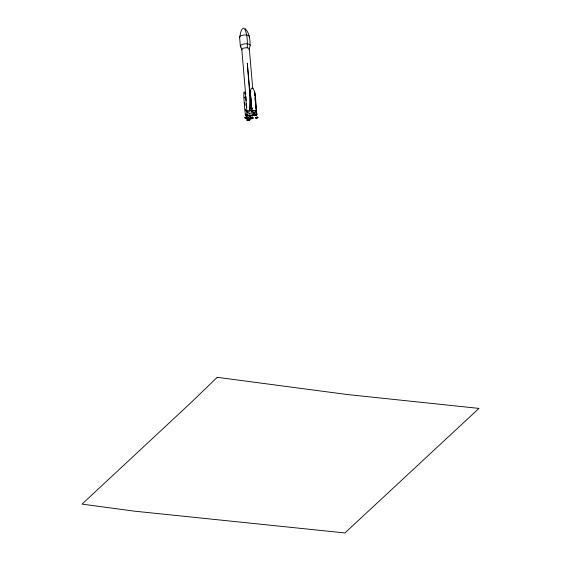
<?xml version="1.0" encoding="UTF-8"?>
<svg xmlns="http://www.w3.org/2000/svg" width="561" height="561" viewBox="0 0 561 561"><rect width="100%" height="100%" fill="white"/><g stroke="black" fill="none" stroke-linecap="round" stroke-linejoin="round"><path stroke-width="0.84" d="M254.428 95.44L254.505 92.838M254.708 95.44L254.694 92.796M251.763 108.715L250.318 92.242L249.869 109.802L250.479 92.306M254.645 92.846L254.75 95.412M247.247 47.832C247.499 41.444 247.513 34.642 244.645 28.779A1.753 0.673 -4.9 0 1 245.43 29.628M239.687 36.823C240.585 34.242 240.494 28.59 244.056 28.057M250.227 91.976L251.09 88.666L252.071 88.105L253.151 88.463L254.659 91.773L256.342 111.415M249.259 49.284L250.08 45.736A4.93 1.893 -4.9 0 0 244.33 43.912A4.93 1.893 -4.9 0 0 241.167 47.054M247.113 114.472L245.557 95.111C241.798 81.906 245.206 113.231 245.332 114.465L245.473 114.633A0.94 0.365 -4.9 0 1 246.209 114.065A0.94 0.365 -4.9 0 1 247.163 114.472M246.454 114.767A0.94 0.365 -4.9 0 0 246.686 114.717L245.97 114.858A0.94 0.365 -4.9 0 1 245.564 114.71M245.381 114.465L247.163 114.381M256.917 114.227L256.615 114.486A0.94 0.365 -4.9 0 0 256.805 114.009L255.627 113.988A0.94 0.365 -4.9 0 1 256.805 114.009L255.311 94.963L254.399 91.948M245.97 114.858L246.672 114.717M244.996 93.939L245.97 93.175M256.545 115.264L255.711 115.363L256.139 115.44M255.676 114.626L256.398 114.626L255.732 114.753M250.101 92.053L250.69 91.716L250.767 92.579C249.982 93.624 249.827 91.766 250.69 91.716M250.178 92.909L250.767 92.579M254.35 92.558L254.764 92.207L254.421 93.421M254.252 93.399L254.841 93.07M251.51 108.434L252.092 108.105L252.17 108.96C251.391 110.005 251.23 108.154 252.092 108.105M251.58 109.297L252.17 108.96M254.68 113.02C256.04 111.969 252.24 112.417 253.824 112.999M248.867 117.894C249.498 116.688 245.949 118.055 248.299 118.041M250.718 115.861L252.015 115.868M246.609 115.587L246.034 115.559M255.465 114.43L256.945 114.605L255.171 114.689M254.456 112.964L254.834 112.838L253.698 113.07M244.33 97.116L244.4 97.979M256.068 109.43L256.167 108.589M248.677 117.733L247.752 118.112M245.522 29.102C249.673 33.443 249.925 39.579 250.171 45.238M246.027 104.662L246.524 107.109M254.975 97.993L255.346 102.305M255.564 104.893L255.865 108.343M249.329 48.898L252.745 88.757M250.522 91.695L250.592 92.558M251.924 108.084L251.994 108.939M250.276 92.074L251.756 109.318M250.185 92.2L251.868 111.849M251.398 108.575L247.296 63.211L250.914 108.624M245.669 94.683L241.812 49.62L240.36 46.184L239.603 37.321M245.823 96.415L246.195 100.749M246.412 103.343L246.784 107.677M247.008 110.279L247.156 112.011M244.673 102.368L244.898 104.935M245.262 109.206L245.409 110.91M245.697 114.332L245.844 116.036M241.994 49.985A3.78 1.452 -4.9 0 1 245.83 47.79A3.78 1.452 -4.9 0 1 248.937 49.663M249.238 113.07A3.78 1.452 -4.9 0 1 247.359 111.429A3.78 1.452 -4.9 0 1 251.665 110.166M239.842 37.79A4.93 1.893 -4.9 0 1 244.203 34.978A4.93 1.893 -4.9 0 1 249.315 36.879M250.557 116.162A1.564 0.603 -4.9 0 1 250.003 115.307A1.564 0.603 -4.9 0 1 252.38 115.075A1.564 0.603 -4.9 0 1 252.113 116.015M249.294 114.521A2.188 0.842 -4.9 0 1 250.157 113.238A2.188 0.842 -4.9 0 1 253.179 113.504M248.846 112.067A2.188 0.842 -4.9 0 1 249.715 111.029A2.188 0.842 -4.9 0 1 252.366 110.91M250.465 116.064A0.968 0.372 -4.9 0 1 251.216 115.433A0.968 0.372 -4.9 0 1 252.134 115.903M252.233 112.249A2.251 0.863 -4.9 0 1 252.709 111.057A2.251 0.863 -4.9 0 1 255.732 110.917A2.251 0.863 -4.9 0 1 255.781 112.081M252.064 112.046A2.16 0.827 -4.9 0 1 254.533 110.783A2.16 0.827 -4.9 0 1 255.718 112.067M246.482 116.225A2.251 0.863 -4.9 0 1 250.283 116.246M246.545 116.239A2.16 0.827 -4.9 0 1 250.199 116.26M245.459 114.753C246.791 116.134 247.885 113.532 245.459 114.753M217.24 377.322L190.305 403.268L82.046 504.115L133.932 511.099L344.917 532.95L478.954 408.394L347.589 394.565L217.24 377.322M250.437 118.623A1.564 0.603 -4.9 0 0 252.997 118.105A1.564 0.603 -4.9 0 0 250.977 117.558A1.564 0.603 -4.9 0 0 250.437 118.623M250.304 118.687A1.767 0.68 -4.9 0 0 253.193 118.105A1.767 0.68 -4.9 0 0 250.914 117.494A1.767 0.68 -4.9 0 0 250.304 118.687M253.418 115.3A1.452 0.554 -4.9 0 0 255.795 114.823A1.452 0.554 -4.9 0 0 253.923 114.318A1.452 0.554 -4.9 0 0 253.418 115.3M253.284 115.37A1.662 0.638 -4.9 0 0 255.998 114.823A1.662 0.638 -4.9 0 0 253.853 114.248A1.662 0.638 -4.9 0 0 253.284 115.37M247.471 120.349A1.452 0.554 -4.9 0 0 249.848 119.865A1.452 0.554 -4.9 0 0 247.969 119.36A1.452 0.554 -4.9 0 0 247.471 120.349M247.331 120.419A1.662 0.638 -4.9 0 0 250.052 119.865A1.662 0.638 -4.9 0 0 247.906 119.29A1.662 0.638 -4.9 0 0 247.331 120.419M245.374 118.175A1.227 0.498 5.9 0 0 247.268 117.957A1.227 0.498 5.9 0 0 245.508 117.326A1.227 0.498 5.9 0 0 245.374 118.175M245.43 118.147A1.115 0.456 5.9 0 0 247.163 117.943A1.115 0.456 5.9 0 0 245.557 117.368A1.115 0.456 5.9 0 0 245.43 118.147M256.167 118.175A1.227 0.428 -15.4 0 0 258.011 117.396A1.227 0.428 -15.4 0 0 256.307 117.375A1.227 0.428 -15.4 0 0 256.167 118.175M256.223 118.133A1.115 0.393 -15.4 0 0 257.906 117.417A1.115 0.393 -15.4 0 0 256.349 117.403A1.115 0.393 -15.4 0 0 256.223 118.133"/></g></svg>
